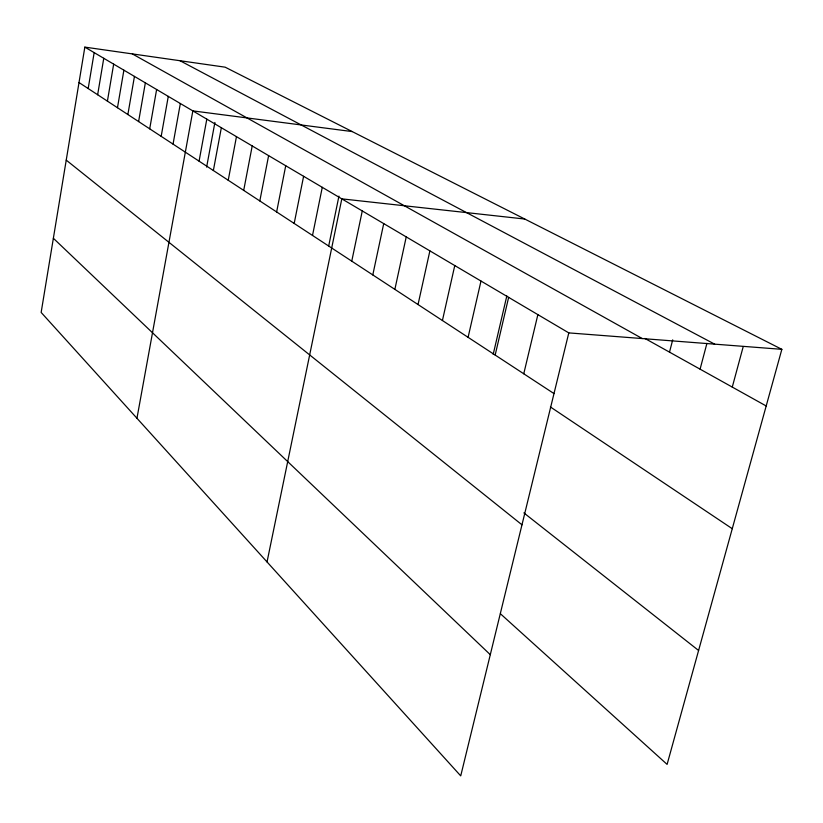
<?xml version="1.0" encoding="UTF-8"?>
<svg xmlns="http://www.w3.org/2000/svg" width="823" height="823" viewBox="0 0 823 823"><rect width="100%" height="100%" fill="white"/><g stroke="black" fill="none" stroke-linecap="round" stroke-linejoin="round"><path stroke-width="1.23" d="M84.841 47.117L41.15 312.442L460.726 775.883L568.796 332.893L84.841 47.117L225.142 67.177L781.85 349.333L667.103 764.392L500.415 613.752M88.184 88.545L94.161 52.61M97.649 94.748L103.76 58.289M107.412 101.136L113.667 64.132M117.473 107.731L123.892 70.171M127.874 114.531L134.447 76.405M138.603 121.567L145.352 82.845M149.704 128.83L156.627 89.501M161.174 136.34L168.283 96.384M173.046 144.118L180.35 103.513M136.957 418.259L192.839 110.889L352.203 131.577M199.073 161.164L206.81 119.14M206.624 167.1L214.896 122.462M213.363 170.526L221.346 127.719M228.228 180.258L236.458 136.649M243.701 190.391L252.208 145.938M259.821 200.946L268.617 155.629M276.631 211.953L285.725 165.742M294.181 223.445L303.605 176.297M312.514 235.45L322.277 187.325M328.716 245.882L338.942 196.111M267.033 561.944L341.812 198.857L524.776 219.031M351.76 261.148L362.274 210.935M372.798 274.923L383.724 223.599M394.865 289.377L406.233 236.901M418.043 304.551L429.884 250.861M442.424 320.517L454.769 265.562M468.092 337.327L480.992 281.044M493.193 354.353L506.824 295.93M495.168 355.052L508.645 297.37M523.757 373.776L537.872 314.633M669.51 352.141L672.7 339.868M700.085 369.167L706.916 343.386M732.275 387.088L743.241 346.534M568.796 332.893L781.85 349.333M180.011 60.717L714.662 344.148M644.903 338.438L766.192 405.976M132.328 53.907L642.29 338.562M79.008 82.537L553.992 393.579M550.412 406.963L732.264 528.705M523.87 512.904L698.593 650.479M66.231 160.125L521.977 524.807M53.361 238.269L490.292 654.686"/></g></svg>
